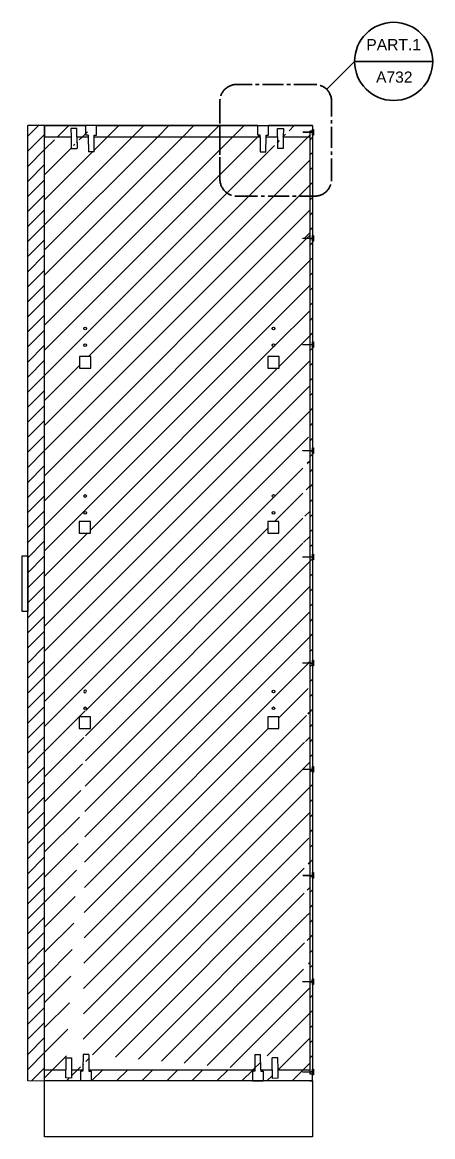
# Model space of a CAD drawing. Header units: millimetres. Extents: x 504 to 1777, y -463 to 772.
# Drawn here: x 1135.7 to 1209.3, y 572.4 to 771.9 of the extents above; entities that cross this region are included whole.
import ezdxf
from ezdxf.enums import TextEntityAlignment as Align

# ---------------------------------------------------------------- set-up
doc = ezdxf.new("R2010")
doc.units = ezdxf.units.MM
doc.linetypes.add('CENTER2', pattern=[1.125, 0.75, -0.125, 0.125, -0.125])
for name, color, linetype, lineweight in [('A-ANNO-SYMB', 3, 'Continuous', 18), ('A-SECT A-MCUT', 7, 'Continuous', 35), ('A-SECT-MCUT', 7, 'Continuous', 35), ('A-SECT-MCUT1', 7, 'Continuous', 25)]:
    doc.layers.add(name, color=color, linetype=linetype, lineweight=lineweight)
doc.layers.add('particolari', color=6, linetype='Continuous')
doc.styles.add('ARIAL', font='Arial.ttf')

# ---------------------------------------------------------------- blocks, each defined once
blk = doc.blocks.new('A$C6DD21764')
at = {"layer": 'A-SECT A-MCUT'}
for q in [(19.12, 19.12), (38.12, 24.12)]:
    blk.add_line((24.12, 24.12), q, dxfattribs=at)
at = {"layer": 'A-SECT A-MCUT', "linetype": 'CENTER2', "ltscale": 5}
blk.add_lwpolyline([(0, 3, 0.414214), (3, 0), (17, 0, 0.414214), (20, 3), (20, 17, 0.414214), (17, 20), (3, 20, 0.414214), (0, 17), (0, 3), (0, 17)], format="xyb", dxfattribs=at)
at = {"layer": 'A-SECT A-MCUT'}
blk.add_circle((31.12, 24.12), 7, dxfattribs=at)
at = {"style": 'ARIAL'}
blk.add_attdef('PART.3', text='', height=2, dxfattribs=at).set_placement((31.12, 28.12), align=Align.TOP_CENTER)
blk.add_attdef('A714', (27.97, 20.31), '', height=2, dxfattribs=at)

msp = doc.modelspace()

# ---------------------------------------------------------------- hatches: boundary and pattern name
at = {"layer": 'A-SECT A-MCUT'}
h = msp.add_hatch(dxfattribs=at)
h.set_pattern_fill('ANSI31', color=256)
edge = h.paths.add_edge_path()
edge.add_line((1139.74, 753.4), (1147.12, 753.44))
edge.add_line((1147.13, 751.68), (1147.12, 753.4))
edge.add_line((1147.57, 751.68), (1147.13, 751.68))
edge.add_line((1147.57, 751.68), (1147.57, 751.4))
edge.add_line((1145.52, 751.4), (1147.57, 751.4))
edge.add_line((1144.47, 752.89), (1144.49, 751.4))
edge.add_line((1145.52, 752.89), (1144.47, 752.89))
edge.add_line((1145.52, 751.4), (1145.52, 752.89))
edge.add_line((1144.48, 751.4), (1139.74, 751.4))
edge.add_line((1139.74, 753.4), (1139.74, 751.4))
edge.add_line((1149.05, 751.69), (1149.04, 753.41))
edge.add_line((1149.04, 753.41), (1177.95, 753.41))
edge.add_line((1148.61, 751.68), (1149.05, 751.69))
edge.add_line((1148.61, 751.4), (1148.61, 751.68))
edge.add_line((1148.61, 751.4), (1178.37, 751.4))
edge.add_line((1177.94, 751.69), (1177.95, 753.41))
edge.add_line((1178.38, 751.68), (1177.94, 751.69))
edge.add_line((1178.38, 751.4), (1178.38, 751.68))
edge.add_line((1179.42, 751.68), (1179.86, 751.68))
edge.add_line((1179.42, 751.4), (1179.42, 751.68))
edge.add_line((1179.87, 753.4), (1187.74, 753.4))
edge.add_line((1179.86, 751.68), (1179.87, 753.4))
edge.add_line((1182.52, 752.89), (1182.51, 751.41))
edge.add_line((1181.47, 752.89), (1182.52, 752.89))
edge.add_line((1181.46, 751.4), (1181.47, 752.89))
edge.add_line((1179.42, 751.4), (1181.46, 751.4))
edge.add_line((1182.51, 751.41), (1187.24, 751.4))
edge.add_line((1187.24, 752.19), (1187.24, 751.4))
edge.add_line((1187.74, 753.4), (1187.74, 752.23))
edge.add_line((1187.74, 752.4), (1187.24, 752.4))
edge.add_line((1187.24, 752.4), (1187.24, 752.23))
edge.add_line((1186.01, 752.23), (1187.24, 752.23))
edge.add_line((1187.24, 752.19), (1186.01, 752.19))
h = msp.add_hatch(dxfattribs=at)
h.set_pattern_fill('ANSI31', color=256)
edge = h.paths.add_edge_path(flags=16)
edge.add_arc((1147.01, 714.09), 0.241, 0, 360)
edge = h.paths.add_edge_path(flags=16)
edge.add_arc((1147.01, 717.09), 0.241, 0, 360)
edge = h.paths.add_edge_path(flags=16)
edge.add_arc((1180.76, 714.09), 0.241, 0, 360)
edge = h.paths.add_edge_path(flags=16)
edge.add_arc((1180.76, 717.09), 0.241, 0, 360)
edge = h.paths.add_edge_path(flags=16)
edge.add_arc((1180.76, 684.09), 0.241, 0, 360)
edge = h.paths.add_edge_path(flags=16)
edge.add_arc((1180.76, 687.09), 0.241, 0, 360)
edge = h.paths.add_edge_path(flags=16)
edge.add_arc((1180.76, 649.09), 0.241, 0, 360)
edge = h.paths.add_edge_path(flags=16)
edge.add_arc((1180.76, 652.09), 0.241, 0, 360)
edge = h.paths.add_edge_path(flags=16)
edge.add_arc((1147.01, 649.09), 0.241, 0, 360)
edge = h.paths.add_edge_path(flags=16)
edge.add_arc((1147.01, 684.09), 0.241, 0, 360)
edge = h.paths.add_edge_path(flags=16)
edge.add_arc((1147.01, 687.09), 0.241, 0, 360)
h.paths.add_polyline_path([(1148.01, 712.08), (1146.01, 712.08), (1146.01, 709.98), (1148.01, 709.98)], flags=16)
h.paths.add_polyline_path([(1181.76, 712.08), (1179.76, 712.08), (1179.76, 709.98), (1181.76, 709.98)], flags=16)
h.paths.add_polyline_path([(1181.71, 682.55), (1179.71, 682.55), (1179.71, 680.45), (1181.71, 680.45)], flags=16)
h.paths.add_polyline_path([(1181.71, 647.55), (1179.71, 647.55), (1179.71, 645.45), (1181.71, 645.45)], flags=16)
h.paths.add_polyline_path([(1147.96, 647.55), (1145.96, 647.55), (1145.96, 645.45), (1147.96, 645.45)], flags=16)
h.paths.add_polyline_path([(1147.96, 682.55), (1145.96, 682.55), (1145.96, 680.45), (1147.96, 680.45)], flags=16)
edge = h.paths.add_edge_path()
edge.add_line((1139.74, 584.4), (1139.74, 753.4))
edge.add_line((1144.48, 751.4), (1139.74, 751.4))
edge.add_line((1148.63, 748.7), (1148.61, 751.4))
edge.add_line((1147.57, 751.4), (1147.58, 748.7))
edge.add_line((1145.52, 751.4), (1145.55, 749.3))
edge.add_line((1144.49, 751.4), (1144.49, 749.29))
edge.add_line((1148.63, 748.7), (1147.58, 748.7))
edge.add_line((1144.49, 749.29), (1145.54, 749.3))
edge.add_line((1145.52, 751.4), (1147.57, 751.4))
edge.add_line((1148.61, 751.4), (1178.37, 751.4))
edge.add_line((1182.51, 751.41), (1182.49, 749.29))
edge.add_line((1181.46, 751.4), (1181.44, 749.3))
edge.add_line((1179.4, 748.7), (1179.42, 751.4))
edge.add_line((1178.38, 751.4), (1178.36, 748.7))
edge.add_line((1178.36, 748.7), (1179.4, 748.7))
edge.add_line((1182.5, 749.29), (1181.45, 749.3))
edge.add_line((1179.42, 751.4), (1181.46, 751.4))
edge.add_line((1182.51, 751.41), (1187.24, 751.4))
edge.add_line((1187.24, 751.4), (1187.24, 733.23))
edge.add_line((1186.01, 733.23), (1187.24, 733.23))
edge.add_line((1186.01, 733.19), (1186.01, 733.23))
edge.add_line((1187.24, 733.19), (1186.01, 733.19))
edge.add_line((1187.24, 733.19), (1187.24, 714.22))
edge.add_line((1186.01, 714.22), (1187.24, 714.22))
edge.add_line((1186.01, 714.18), (1186.01, 714.22))
edge.add_line((1187.24, 714.18), (1186.01, 714.18))
edge.add_line((1187.24, 714.18), (1187.24, 702))
edge.add_line((1186.01, 676.21), (1187.74, 676.21))
edge.add_line((1186.01, 676.17), (1186.01, 676.21))
edge.add_line((1187.74, 676.17), (1186.01, 676.17))
edge.add_line((1186.01, 695.21), (1187.24, 695.21))
edge.add_line((1186.01, 695.17), (1186.01, 695.21))
edge.add_line((1187.24, 695.17), (1186.01, 695.17))
edge.add_line((1187.24, 695.17), (1187.24, 676.87))
edge.add_line((1187.24, 702), (1187.24, 695.21))
edge.add_line((1187.24, 676.17), (1187.24, 657.2))
edge.add_line((1186.01, 657.2), (1187.24, 657.2))
edge.add_line((1186.01, 657.16), (1186.01, 657.2))
edge.add_line((1187.24, 657.16), (1186.01, 657.16))
edge.add_line((1186.01, 638.19), (1187.24, 638.19))
edge.add_line((1186.01, 638.15), (1186.01, 638.19))
edge.add_line((1187.24, 638.15), (1186.01, 638.15))
edge.add_line((1187.24, 651.83), (1187.24, 638.19))
edge.add_line((1187.24, 657.16), (1187.24, 651.83))
edge.add_line((1187.24, 619.15), (1187.24, 600.18))
edge.add_line((1186.01, 619.19), (1187.24, 619.19))
edge.add_line((1186.01, 619.15), (1186.01, 619.19))
edge.add_line((1187.24, 619.15), (1186.01, 619.15))
edge.add_line((1187.24, 626.74), (1187.24, 619.19))
edge.add_line((1187.24, 638.15), (1187.24, 626.74))
edge.add_line((1186.01, 600.18), (1187.24, 600.18))
edge.add_line((1186.01, 600.14), (1186.01, 600.18))
edge.add_line((1187.24, 600.14), (1186.01, 600.14))
edge.add_line((1187.24, 600.14), (1187.24, 583.99))
edge.add_line((1181.56, 584.4), (1187.24, 584.4))
edge.add_line((1181.56, 584.4), (1181.55, 586.52))
edge.add_line((1180.51, 584.4), (1180.5, 586.5))
edge.add_line((1178.47, 584.4), (1178.45, 587.11))
edge.add_line((1177.41, 587.1), (1177.42, 584.4))
edge.add_line((1177.41, 587.1), (1178.45, 587.11))
edge.add_line((1181.55, 586.52), (1180.5, 586.5))
edge.add_line((1178.47, 584.4), (1180.51, 584.4))
edge.add_line((1147.66, 584.4), (1177.42, 584.4))
edge.add_line((1147.68, 587.1), (1147.66, 584.4))
edge.add_line((1146.63, 587.11), (1146.62, 584.4))
edge.add_line((1144.59, 586.5), (1144.57, 584.4))
edge.add_line((1143.54, 586.52), (1143.53, 584.4))
edge.add_line((1147.68, 587.1), (1146.63, 587.11))
edge.add_line((1143.54, 586.52), (1144.59, 586.5))
edge.add_line((1144.57, 584.4), (1146.62, 584.4))
edge.add_line((1139.74, 584.4), (1143.53, 584.4))
edge.add_arc((1147.01, 652.09), 0.241, 326.7337, 663.2663)
h = msp.add_hatch(dxfattribs=at)
h.set_pattern_fill('ANSI31', color=256)
edge = h.paths.add_edge_path()
edge.add_line((1139.74, 582.4), (1139.74, 584.4))
edge.add_line((1139.74, 584.4), (1143.53, 584.4))
edge.add_line((1143.52, 582.92), (1143.53, 584.4))
edge.add_line((1144.57, 582.91), (1143.52, 582.92))
edge.add_line((1144.57, 584.4), (1144.57, 582.91))
edge.add_line((1144.57, 584.4), (1146.62, 584.4))
edge.add_line((1146.62, 584.13), (1146.18, 584.13))
edge.add_line((1146.18, 584.13), (1146.17, 582.4))
edge.add_line((1146.62, 584.4), (1146.62, 584.13))
edge.add_line((1187.74, 582.4), (1139.74, 582.4))
edge.add_line((1148.1, 584.12), (1148.09, 582.39))
edge.add_line((1147.66, 584.12), (1148.1, 584.12))
edge.add_line((1147.66, 584.4), (1147.66, 584.12))
edge.add_line((1147.66, 584.4), (1177.42, 584.4))
edge.add_line((1178.47, 584.4), (1180.51, 584.4))
edge.add_line((1181.57, 582.92), (1181.56, 584.4))
edge.add_line((1180.52, 582.91), (1181.57, 582.92))
edge.add_line((1180.51, 584.4), (1180.52, 582.91))
edge.add_line((1181.56, 584.4), (1187.24, 584.4))
at = {"layer": 'A-SECT-MCUT', "lineweight": 9}
h = msp.add_hatch(dxfattribs=at)
h.set_pattern_fill('ANSI31', color=256, scale=0.6)
edge = h.paths.add_edge_path()
edge.add_line((1139.74, 584.4), (1139.74, 753.4))
edge.add_line((1139.74, 753.4), (1136.74, 753.4))
edge.add_line((1136.74, 582.4), (1136.74, 753.4))
edge.add_line((1139.74, 582.4), (1136.74, 582.4))
at = {"layer": 'A-SECT-MCUT'}
h = msp.add_hatch(dxfattribs=at)
h.set_pattern_fill('ANSI31', color=256, scale=0.6)
h.paths.add_polyline_path([(1187.24, 733.23), (1187.74, 733.23), (1187.74, 752.19), (1187.24, 752.19), (1187.24, 751.4)])
h = msp.add_hatch(dxfattribs=at)
h.set_pattern_fill('ANSI31', color=256, scale=0.6)
h.paths.add_polyline_path([(1187.24, 714.22), (1187.74, 714.22), (1187.74, 733.19), (1187.24, 733.19)])
at = {"layer": 'A-SECT-MCUT', "lineweight": 9}
h = msp.add_hatch(dxfattribs=at)
h.set_pattern_fill('ANSI31', color=256, scale=0.6)
h.paths.add_polyline_path([(1187.24, 702), (1187.24, 695.21), (1187.74, 695.21), (1187.74, 714.18), (1187.24, 714.18)])
h = msp.add_hatch(dxfattribs=at)
h.set_pattern_fill('ANSI31', color=256, scale=0.6)
h.set_pattern_definition([(45, (-9e-13, -19.0066), (-1.3470384, 1.3470384), [])])
h.paths.add_polyline_path([(1187.24, 682.99), (1187.24, 676.21), (1187.74, 676.21), (1187.74, 695.17), (1187.24, 695.17)])
h = msp.add_hatch(dxfattribs=at)
h.set_pattern_fill('ANSI31', color=256, scale=0.6)
edge = h.paths.add_edge_path()
edge.add_line((1187.24, 676.17), (1187.24, 657.2))
edge.add_line((1187.74, 676.17), (1187.74, 657.2))
edge.add_line((1187.24, 657.2), (1187.74, 657.2))
edge.add_line((1187.74, 676.17), (1186.01, 676.17))
h = msp.add_hatch(dxfattribs=at)
h.set_pattern_fill('ANSI31', color=256, scale=0.6)
h.paths.add_polyline_path([(1187.24, 638.19), (1187.74, 638.19), (1187.74, 657.16), (1187.24, 657.16), (1187.24, 651.83)])
h = msp.add_hatch(dxfattribs=at)
h.set_pattern_fill('ANSI31', color=256, scale=0.6)
h.paths.add_polyline_path([(1187.24, 619.19), (1187.74, 619.19), (1187.74, 638.15), (1187.24, 638.15), (1187.24, 626.74)])
h = msp.add_hatch(dxfattribs=at)
h.set_pattern_fill('ANSI31', color=256, scale=0.6)
h.paths.add_polyline_path([(1187.24, 600.18), (1187.74, 600.18), (1187.74, 619.15), (1187.24, 619.15)])
h = msp.add_hatch(dxfattribs=at)
h.set_pattern_fill('ANSI31', color=256, scale=0.6)
h.set_pattern_definition([(45, (0.0015, -16.188), (-1.3470384, 1.3470384), [])])
h.paths.add_polyline_path([(1187.24, 583.99), (1187.74, 583.99), (1187.74, 600.14), (1187.24, 600.14)])
h = msp.add_hatch(dxfattribs=at)
h.set_pattern_fill('ANSI31', color=256, scale=0.6)
edge = h.paths.add_edge_path()
edge.add_line((1139.74, 582.4), (1136.74, 582.4))
edge.add_line((1139.74, 582.4), (1139.74, 584.4))

# ---------------------------------------------------------------- linework, layer by layer
at = {"layer": 'A-SECT A-MCUT'}
for p, q in [((1139.74, 753.4), (1147.12, 753.44)), ((1149.04, 753.41), (1177.95, 753.41)), ((1179.87, 753.4), (1187.74, 753.4))]:
    msp.add_line(p, q, dxfattribs=at)
at = {"layer": 'A-SECT A-MCUT', "linetype": 'Continuous'}
for p, q in [((1187.33, 752.23), (1187.5, 752.4)), ((1148.61, 751.68), (1148.61, 751.68)), ((1181.56, 584.37), (1181.59, 584.4))]:
    msp.add_line(p, q, dxfattribs=at)
at = {"layer": 'A-SECT-MCUT', "lineweight": 9}
for p, q in [((1144.48, 751.4), (1139.74, 751.4)), ((1139.74, 582.4), (1136.74, 582.4))]:
    msp.add_line(p, q, dxfattribs=at)
at = {"layer": 'A-SECT-MCUT', "linetype": 'Continuous', "lineweight": 9}
for p, q in [((1139.74, 751.35), (1139.8, 751.4)), ((1186.28, 733.23), (1187.24, 734.19)), ((1186.73, 733.23), (1187.24, 733.74)), ((1187.18, 733.23), (1187.24, 733.29))]:
    msp.add_line(p, q, dxfattribs=at)
at = {"layer": 'A-SECT-MCUT1'}
for p, q in [((1136.74, 582.4), (1136.74, 753.4)), ((1139.74, 753.4), (1136.74, 753.4)), ((1139.74, 584.4), (1139.74, 753.4)), ((1139.74, 753.4), (1139.74, 751.4)), ((1187.74, 752.4), (1187.24, 752.4)), ((1187.24, 752.4), (1187.24, 752.23)), ((1187.24, 752.19), (1187.24, 751.4)), ((1187.74, 753.4), (1187.74, 752.23)), ((1187.74, 752.19), (1187.74, 733.23)), ((1139.74, 751.4), (1144.48, 751.4)), ((1145.52, 751.4), (1147.57, 751.4)), ((1148.61, 751.4), (1178.37, 751.4)), ((1179.42, 751.4), (1181.46, 751.4)), ((1182.51, 751.41), (1187.24, 751.4)), ((1187.24, 751.4), (1187.24, 733.23)), ((1187.24, 733.19), (1187.24, 714.22)), ((1187.74, 733.19), (1187.74, 714.22)), ((1187.24, 714.18), (1187.24, 702)), ((1187.74, 714.18), (1187.74, 695.21)), ((1187.24, 702), (1187.24, 695.21)), ((1187.24, 695.17), (1187.24, 676.87)), ((1187.74, 695.17), (1187.74, 676.21)), ((1187.24, 676.87), (1187.24, 676.21)), ((1187.24, 676.17), (1187.24, 657.2)), ((1187.74, 676.17), (1187.74, 657.2)), ((1187.24, 657.16), (1187.24, 651.83)), ((1187.74, 657.16), (1187.74, 638.19)), ((1187.24, 651.83), (1187.24, 638.19)), ((1187.24, 638.15), (1187.24, 626.74)), ((1187.74, 638.15), (1187.74, 619.19)), ((1187.24, 626.74), (1187.24, 619.19)), ((1187.24, 619.15), (1187.24, 600.18)), ((1187.74, 619.15), (1187.74, 600.18)), ((1187.24, 600.14), (1187.24, 583.99)), ((1187.74, 600.14), (1187.74, 583.99)), ((1139.74, 582.4), (1139.74, 584.4)), ((1139.74, 584.4), (1143.53, 584.4)), ((1144.57, 584.4), (1146.62, 584.4)), ((1147.66, 584.4), (1177.42, 584.4)), ((1178.47, 584.4), (1180.51, 584.4)), ((1181.56, 584.4), (1187.24, 584.4)), ((1187.24, 584.4), (1187.24, 583.99)), ((1187.24, 583.95), (1187.24, 583.68)), ((1187.24, 583.95), (1187.24, 583.68)), ((1187.24, 583.68), (1187.74, 583.68)), ((1187.74, 582.4), (1187.74, 583.68)), ((1139.74, 572.4), (1139.74, 582.4)), ((1187.74, 582.4), (1139.74, 582.4)), ((1187.24, 582.4), (1187.74, 582.4)), ((1187.74, 582.4), (1187.74, 572.4)), ((1187.74, 572.4), (1139.74, 572.4))]:
    msp.add_line(p, q, dxfattribs=at)
at = {"layer": 'A-SECT-MCUT1', "linetype": 'Continuous'}
msp.add_line((1178.91, 582.4), (1178.92, 582.41), dxfattribs=at)
at = {"layer": 'particolari'}
for p, q in [((1145.52, 752.89), (1144.47, 752.89)), ((1144.47, 752.89), (1144.49, 751.4)), ((1145.52, 751.4), (1145.52, 752.89)), ((1149.04, 753.41), (1147.12, 753.4)), ((1147.13, 751.68), (1147.12, 753.4)), ((1149.05, 751.69), (1149.04, 753.41)), ((1177.94, 751.69), (1177.95, 753.41)), ((1177.95, 753.4), (1179.87, 753.4)), ((1179.86, 751.68), (1179.87, 753.4)), ((1181.46, 751.4), (1181.47, 752.89)), ((1181.47, 752.89), (1182.52, 752.89)), ((1182.52, 752.89), (1182.51, 751.41)), ((1186.01, 752.19), (1186.01, 752.23)), ((1186.01, 752.23), (1187.24, 752.23)), ((1187.24, 752.19), (1186.01, 752.19)), ((1187.24, 752.23), (1187.74, 752.23)), ((1187.74, 752.19), (1187.24, 752.19)), ((1187.74, 752.71), (1187.89, 752.71)), ((1187.74, 752.23), (1187.74, 752.71)), ((1187.74, 751.71), (1187.74, 752.19)), ((1187.89, 752.71), (1187.89, 751.71)), ((1144.49, 751.4), (1144.49, 749.29)), ((1145.52, 751.4), (1145.55, 749.3)), ((1147.57, 751.68), (1147.13, 751.68)), ((1147.57, 751.68), (1147.57, 751.4)), ((1147.57, 751.4), (1147.58, 748.7)), ((1148.61, 751.68), (1149.05, 751.69)), ((1148.61, 751.4), (1148.61, 751.68)), ((1148.63, 748.7), (1148.61, 751.4)), ((1178.38, 751.68), (1177.94, 751.69)), ((1178.38, 751.4), (1178.36, 748.7)), ((1178.38, 751.4), (1178.38, 751.68)), ((1179.4, 748.7), (1179.42, 751.4)), ((1179.42, 751.4), (1179.42, 751.68)), ((1179.42, 751.68), (1179.86, 751.68)), ((1181.46, 751.4), (1181.44, 749.3)), ((1182.51, 751.41), (1182.49, 749.29)), ((1187.89, 751.71), (1187.74, 751.71)), ((1144.49, 749.29), (1145.54, 749.3)), ((1148.63, 748.7), (1147.58, 748.7)), ((1178.36, 748.7), (1179.4, 748.7)), ((1182.5, 749.29), (1181.45, 749.3)), ((1186.01, 733.19), (1186.01, 733.23)), ((1186.01, 733.23), (1187.24, 733.23)), ((1187.24, 733.19), (1186.01, 733.19)), ((1187.24, 733.23), (1187.74, 733.23)), ((1187.24, 733.19), (1187.74, 733.19)), ((1187.74, 733.71), (1187.89, 733.71)), ((1187.74, 733.23), (1187.74, 733.71)), ((1187.74, 732.71), (1187.74, 733.19)), ((1187.89, 732.71), (1187.74, 732.71)), ((1187.89, 733.71), (1187.89, 732.71)), ((1186.01, 714.18), (1186.01, 714.22)), ((1186.01, 714.22), (1187.24, 714.22)), ((1187.24, 714.18), (1186.01, 714.18)), ((1187.24, 714.22), (1187.74, 714.22)), ((1187.74, 714.18), (1187.24, 714.18)), ((1187.74, 714.7), (1187.89, 714.7)), ((1187.74, 714.22), (1187.74, 714.7)), ((1187.74, 713.7), (1187.74, 714.18)), ((1187.89, 714.7), (1187.89, 713.7)), ((1187.89, 713.7), (1187.74, 713.7)), ((1146.01, 712.08), (1146.01, 709.98)), ((1148.01, 712.08), (1146.01, 712.08)), ((1148.01, 709.98), (1148.01, 712.08)), ((1179.76, 712.08), (1179.76, 709.98)), ((1181.76, 712.08), (1179.76, 712.08)), ((1181.76, 709.98), (1181.76, 712.08)), ((1146.01, 709.98), (1148.01, 709.98)), ((1179.76, 709.98), (1181.76, 709.98)), ((1186.01, 695.17), (1186.01, 695.21)), ((1186.01, 695.21), (1187.24, 695.21)), ((1187.24, 695.17), (1186.01, 695.17)), ((1187.24, 695.21), (1187.74, 695.21)), ((1187.24, 695.17), (1187.74, 695.17)), ((1187.74, 695.69), (1187.89, 695.69)), ((1187.74, 695.21), (1187.74, 695.69)), ((1187.74, 694.69), (1187.74, 695.17)), ((1187.89, 694.69), (1187.74, 694.69)), ((1187.89, 695.69), (1187.89, 694.69)), ((1145.96, 682.55), (1145.96, 680.45)), ((1147.96, 682.55), (1145.96, 682.55)), ((1147.96, 680.45), (1147.96, 682.55)), ((1179.71, 682.55), (1179.71, 680.45)), ((1181.71, 682.55), (1179.71, 682.55)), ((1181.71, 680.45), (1181.71, 682.55)), ((1145.96, 680.45), (1147.96, 680.45)), ((1179.71, 680.45), (1181.71, 680.45)), ((1135.74, 666.4), (1135.74, 676.4)), ((1135.74, 676.4), (1136.74, 676.4)), ((1136.74, 676.4), (1136.74, 666.4)), ((1187.74, 676.69), (1187.89, 676.69)), ((1187.74, 676.21), (1187.74, 676.69)), ((1187.89, 676.69), (1187.89, 675.69)), ((1186.01, 676.17), (1186.01, 676.21)), ((1186.01, 676.21), (1187.74, 676.21)), ((1187.74, 676.17), (1186.01, 676.17)), ((1187.74, 675.69), (1187.74, 676.17)), ((1187.89, 675.69), (1187.74, 675.69)), ((1136.74, 666.4), (1135.74, 666.4)), ((1186.01, 657.16), (1186.01, 657.2)), ((1186.01, 657.2), (1187.24, 657.2)), ((1187.24, 657.16), (1186.01, 657.16)), ((1187.24, 657.2), (1187.74, 657.2)), ((1187.24, 657.16), (1187.74, 657.16)), ((1187.74, 657.68), (1187.89, 657.68)), ((1187.74, 657.2), (1187.74, 657.68)), ((1187.74, 656.68), (1187.74, 657.16)), ((1187.89, 656.68), (1187.74, 656.68)), ((1187.89, 657.68), (1187.89, 656.68)), ((1145.96, 647.55), (1145.96, 645.45)), ((1147.96, 647.55), (1145.96, 647.55)), ((1147.96, 645.45), (1147.96, 647.55)), ((1179.71, 647.55), (1179.71, 645.45)), ((1181.71, 647.55), (1179.71, 647.55)), ((1181.71, 645.45), (1181.71, 647.55)), ((1145.96, 645.45), (1147.96, 645.45)), ((1179.71, 645.45), (1181.71, 645.45)), ((1187.74, 638.67), (1187.89, 638.67)), ((1187.74, 638.19), (1187.74, 638.67)), ((1187.89, 638.67), (1187.89, 637.67)), ((1186.01, 638.15), (1186.01, 638.19)), ((1186.01, 638.19), (1187.24, 638.19)), ((1187.24, 638.15), (1186.01, 638.15)), ((1187.24, 638.19), (1187.74, 638.19)), ((1187.24, 638.15), (1187.74, 638.15)), ((1187.74, 637.67), (1187.74, 638.15)), ((1187.89, 637.67), (1187.74, 637.67)), ((1186.01, 619.15), (1186.01, 619.19)), ((1186.01, 619.19), (1187.24, 619.19)), ((1187.24, 619.15), (1186.01, 619.15)), ((1187.24, 619.19), (1187.74, 619.19)), ((1187.24, 619.15), (1187.74, 619.15)), ((1187.74, 619.67), (1187.89, 619.67)), ((1187.74, 619.19), (1187.74, 619.67)), ((1187.74, 618.67), (1187.74, 619.15)), ((1187.89, 618.67), (1187.74, 618.67)), ((1187.89, 619.67), (1187.89, 618.67)), ((1187.74, 600.66), (1187.89, 600.66)), ((1187.74, 600.18), (1187.74, 600.66)), ((1187.89, 600.66), (1187.89, 599.66)), ((1186.01, 600.14), (1186.01, 600.18)), ((1186.01, 600.18), (1187.24, 600.18)), ((1187.24, 600.14), (1186.01, 600.14)), ((1187.24, 600.18), (1187.74, 600.18)), ((1187.24, 600.14), (1187.74, 600.14)), ((1187.74, 599.66), (1187.74, 600.14)), ((1187.89, 599.66), (1187.74, 599.66)), ((1143.54, 586.52), (1143.53, 584.4)), ((1143.54, 586.52), (1144.59, 586.5)), ((1144.59, 586.5), (1144.57, 584.4)), ((1146.63, 587.11), (1146.62, 584.4)), ((1147.68, 587.1), (1146.63, 587.11)), ((1147.68, 587.1), (1147.66, 584.4)), ((1177.41, 587.1), (1178.45, 587.11)), ((1177.41, 587.1), (1177.42, 584.4)), ((1178.47, 584.4), (1178.45, 587.11)), ((1181.55, 586.52), (1180.5, 586.5)), ((1180.51, 584.4), (1180.5, 586.5)), ((1181.56, 584.4), (1181.55, 586.52)), ((1143.52, 582.92), (1143.53, 584.4)), ((1144.57, 582.91), (1143.52, 582.92)), ((1144.57, 584.4), (1144.57, 582.91)), ((1146.18, 584.13), (1146.17, 582.4)), ((1146.62, 584.13), (1146.18, 584.13)), ((1146.62, 584.4), (1146.62, 584.13)), ((1147.66, 584.4), (1147.66, 584.12)), ((1147.66, 584.12), (1148.1, 584.12)), ((1148.1, 584.12), (1148.09, 582.39)), ((1177.43, 584.12), (1176.99, 584.12)), ((1176.99, 584.12), (1177, 582.39)), ((1177.43, 584.4), (1177.43, 584.12)), ((1178.47, 584.4), (1178.47, 584.13)), ((1178.47, 584.13), (1178.91, 584.13)), ((1178.91, 584.13), (1178.92, 582.4)), ((1180.51, 584.4), (1180.52, 582.91)), ((1180.52, 582.91), (1181.57, 582.92)), ((1181.57, 582.92), (1181.56, 584.4)), ((1186.01, 583.95), (1186.01, 583.99)), ((1186.01, 583.99), (1187.74, 583.99)), ((1187.74, 583.95), (1186.01, 583.95)), ((1187.74, 584.47), (1187.89, 584.47)), ((1187.74, 583.99), (1187.74, 584.47)), ((1187.74, 583.47), (1187.74, 583.95)), ((1187.89, 583.47), (1187.74, 583.47)), ((1187.89, 584.47), (1187.89, 583.47)), ((1148.09, 582.4), (1146.17, 582.4)), ((1177, 582.39), (1178.92, 582.4))]:
    msp.add_line(p, q, dxfattribs=at)
at = {"layer": 'particolari', "linetype": 'Continuous'}
for p, q in [((1187.24, 695.21), (1187.24, 695.21)), ((1187.74, 583.99), (1187.74, 583.99))]:
    msp.add_line(p, q, dxfattribs=at)
at = {"layer": 'particolari'}
for centre in [(1147.01, 717.09), (1180.76, 717.09), (1147.01, 714.09), (1180.76, 714.09), (1147.01, 687.09), (1180.76, 687.09), (1147.01, 684.09), (1180.76, 684.09), (1180.76, 652.09), (1147.01, 649.09), (1180.76, 649.09)]:
    msp.add_circle(centre, 0.241, dxfattribs=at)
msp.add_arc((1147.01, 652.09), 0.241, 326.7337, 303.2663, dxfattribs=at)

# ---------------------------------------------------------------- block references
at = {"layer": 'A-ANNO-SYMB'}
msp.add_blockref('A$C6DD21764', (1171.16, 740.77), dxfattribs=at).add_auto_attribs({'A714': 'A732', 'PART.3': 'PART.1'})

doc.saveas('drawing.dxf')
